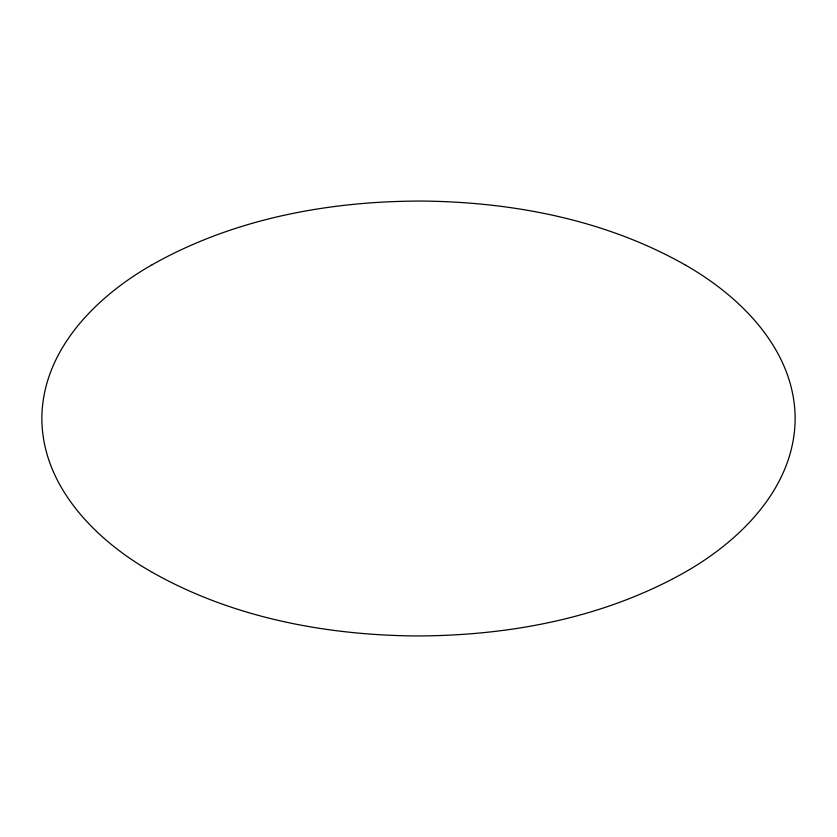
<?xml version="1.0" encoding="UTF-8"?>
<svg xmlns="http://www.w3.org/2000/svg" width="837" height="837" viewBox="0 0 837 837"><rect width="100%" height="100%" fill="white"/><g stroke="black" fill="none" stroke-linecap="round" stroke-linejoin="round"><path stroke-width="1.26" d="M152.146 264.743C96.632 296.246 42.928 349.311 41.86 417.171C41.442 486.077 95.899 540.43 152.146 572.257M152.198 264.722C233.879 218.53 329.098 200.995 422.162 201.058C512.809 201.989 605.297 219.702 684.812 264.722M152.324 572.351C231.828 617.329 324.275 635.011 414.88 635.942C507.578 636.005 602.389 618.585 683.871 572.822C740.002 541.225 794.491 487.626 795.15 419.034C795.119 350.441 740.881 296.476 684.844 264.743"/></g></svg>
